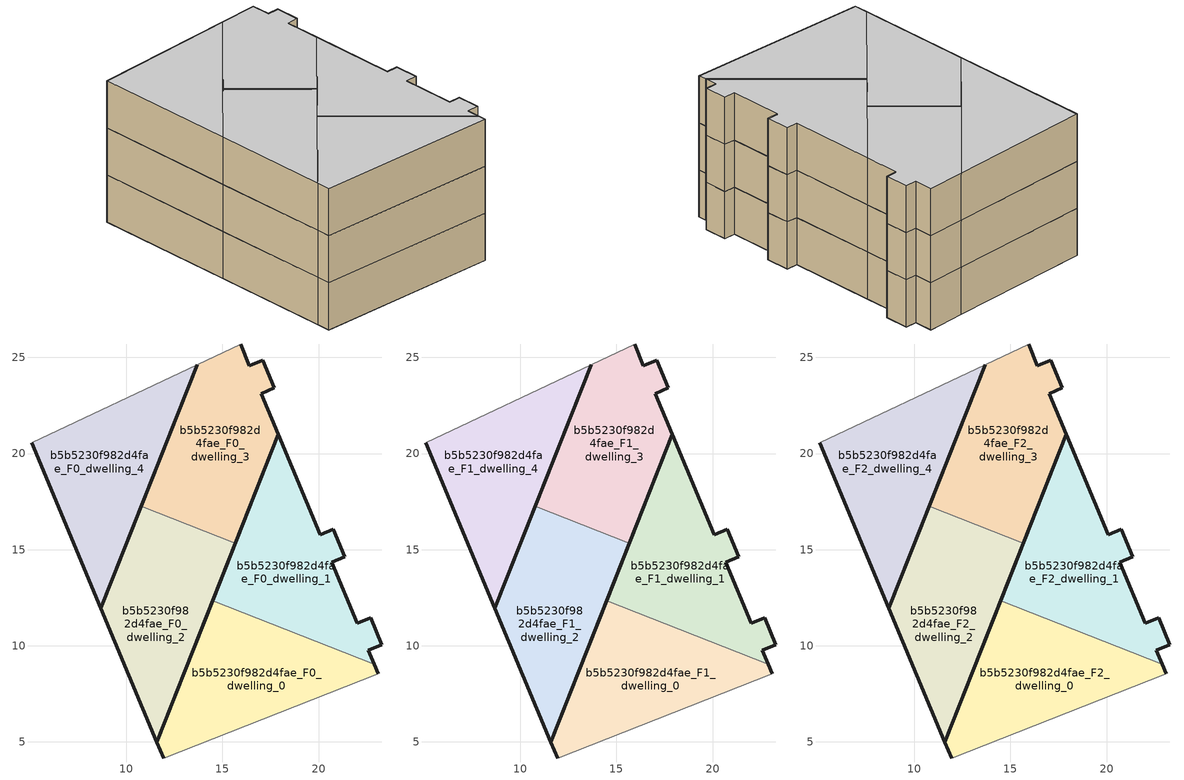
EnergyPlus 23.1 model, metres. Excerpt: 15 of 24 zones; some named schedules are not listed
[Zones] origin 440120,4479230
b5b5230f982d4fae_F0_dwelling_0
 floor ground (EU_floor_Construction): 23.11,8.54 22.9,9.03 14.49,12.34 11.59,4.99 11.94,4.16 z0
 wall outside (EU_wall_Construction): 22.9,9.03 23.11,8.54 / 11.94,4.16 11.59,4.99 14.49,12.34 z0:3
 wall to b5b5230f982d4fae_F0_dwelling_1 (EU_wall_Construction): 14.49,12.34 22.9,9.03 z0:3
 wall adiabatic (EU_wall_Construction): 23.11,8.54 11.94,4.16 z0:3
b5b5230f982d4fae_F0_dwelling_1
 floor ground (EU_floor_Construction): 22.9,9.03 22.59,9.77 23.29,10.07 22.7,11.45 22.02,11.16 20.68,14.35 21.37,14.64 20.77,16.06 20.09,15.78 17.91,21 14.49,12.34 z0
 wall outside (EU_wall_Construction): 14.49,12.34 17.91,21 20.09,15.78 20.77,16.06 21.37,14.64 20.68,14.35 22.02,11.16 22.7,11.45 23.29,10.07 22.59,9.77 22.9,9.03 z0:3
b5b5230f982d4fae_F0_dwelling_2
 floor ground (EU_floor_Construction): 11.59,4.99 15.67,15.34 10.78,17.27 8.68,11.95 z0
 wall outside (EU_wall_Construction): 15.67,15.34 11.59,4.99 8.68,11.95 10.78,17.27 z0:3
 wall to b5b5230f982d4fae_F0_dwelling_3 (EU_wall_Construction): 10.78,17.27 15.67,15.34 z0:3
b5b5230f982d4fae_F0_dwelling_3
 floor ground (EU_floor_Construction): 15.67,15.34 17.91,21 17.02,23.12 17.7,23.42 17.1,24.86 16.41,24.57 15.94,25.7 13.68,24.63 10.78,17.27 z0
 wall outside (EU_wall_Construction): 10.78,17.27 13.68,24.63 / 15.94,25.7 16.41,24.57 17.1,24.86 17.7,23.42 17.02,23.12 17.91,21 15.67,15.34 z0:3
 wall adiabatic (EU_wall_Construction): 13.68,24.63 15.94,25.7 z0:3
b5b5230f982d4fae_F0_dwelling_4
 floor ground (EU_floor_Construction): 8.68,11.95 13.68,24.63 5.08,20.56 z0
 wall outside (EU_wall_Construction): 13.68,24.63 8.68,11.95 5.08,20.56 z0:3
 wall adiabatic (EU_wall_Construction): 5.08,20.56 13.68,24.63 z0:3
b5b5230f982d4fae_F1_dwelling_0
 floor to b5b5230f982d4fae_F0_dwelling_0 (EU_floor_Construction): 23.11,8.54 22.9,9.03 14.49,12.34 11.59,4.99 11.94,4.16 z3
 wall outside (EU_wall_Construction): 22.9,9.03 23.11,8.54 / 11.94,4.16 11.59,4.99 14.49,12.34 z3:6
 wall to b5b5230f982d4fae_F1_dwelling_1 (EU_wall_Construction): 14.49,12.34 22.9,9.03 z3:6
 wall adiabatic (EU_wall_Construction): 23.11,8.54 11.94,4.16 z3:6
b5b5230f982d4fae_F1_dwelling_1
 floor to b5b5230f982d4fae_F0_dwelling_1 (EU_floor_Construction): 22.9,9.03 22.59,9.77 23.29,10.07 22.7,11.45 22.02,11.16 20.68,14.35 21.37,14.64 20.77,16.06 20.09,15.78 17.91,21 14.49,12.34 z3
 wall outside (EU_wall_Construction): 14.49,12.34 17.91,21 20.09,15.78 20.77,16.06 21.37,14.64 20.68,14.35 22.02,11.16 22.7,11.45 23.29,10.07 22.59,9.77 22.9,9.03 z3:6
b5b5230f982d4fae_F1_dwelling_2
 floor to b5b5230f982d4fae_F0_dwelling_2 (EU_floor_Construction): 11.59,4.99 15.67,15.34 10.78,17.27 8.68,11.95 z3
 wall outside (EU_wall_Construction): 15.67,15.34 11.59,4.99 8.68,11.95 10.78,17.27 z3:6
 wall to b5b5230f982d4fae_F1_dwelling_3 (EU_wall_Construction): 10.78,17.27 15.67,15.34 z3:6
b5b5230f982d4fae_F1_dwelling_3
 floor to b5b5230f982d4fae_F0_dwelling_3 (EU_floor_Construction): 15.67,15.34 17.91,21 17.02,23.12 17.7,23.42 17.1,24.86 16.41,24.57 15.94,25.7 13.68,24.63 10.78,17.27 z3
 wall outside (EU_wall_Construction): 10.78,17.27 13.68,24.63 / 15.94,25.7 16.41,24.57 17.1,24.86 17.7,23.42 17.02,23.12 17.91,21 15.67,15.34 z3:6
 wall adiabatic (EU_wall_Construction): 13.68,24.63 15.94,25.7 z3:6
b5b5230f982d4fae_F1_dwelling_4
 floor to b5b5230f982d4fae_F0_dwelling_4 (EU_floor_Construction): 8.68,11.95 13.68,24.63 5.08,20.56 z3
 wall outside (EU_wall_Construction): 13.68,24.63 8.68,11.95 5.08,20.56 z3:6
 wall adiabatic (EU_wall_Construction): 5.08,20.56 13.68,24.63 z3:6
b5b5230f982d4fae_F2_dwelling_0
 floor to b5b5230f982d4fae_F1_dwelling_0 (EU_floor_Construction): 23.11,8.54 22.9,9.03 14.49,12.34 11.59,4.99 11.94,4.16 z6
 wall outside (EU_wall_Construction): 22.9,9.03 23.11,8.54 / 11.94,4.16 11.59,4.99 14.49,12.34 z6:9
 wall to b5b5230f982d4fae_F2_dwelling_1 (EU_wall_Construction): 14.49,12.34 22.9,9.03 z6:9
 wall adiabatic (EU_wall_Construction): 23.11,8.54 11.94,4.16 z6:9
 ceiling to b5b5230f982d4fae_F3_dwelling_0 (EU_floor_Construction): 22.9,9.03 23.11,8.54 11.94,4.16 11.59,4.99 14.49,12.34 z9
b5b5230f982d4fae_F2_dwelling_1
 floor to b5b5230f982d4fae_F1_dwelling_1 (EU_floor_Construction): 22.9,9.03 22.59,9.77 23.29,10.07 22.7,11.45 22.02,11.16 20.68,14.35 21.37,14.64 20.77,16.06 20.09,15.78 17.91,21 14.49,12.34 z6
 wall outside (EU_wall_Construction): 14.49,12.34 17.91,21 20.09,15.78 20.77,16.06 21.37,14.64 20.68,14.35 22.02,11.16 22.7,11.45 23.29,10.07 22.59,9.77 22.9,9.03 z6:9
 ceiling to b5b5230f982d4fae_F3_dwelling_1 (EU_floor_Construction): 17.91,21 20.09,15.78 20.77,16.06 21.37,14.64 20.68,14.35 22.02,11.16 22.7,11.45 23.29,10.07 22.59,9.77 22.9,9.03 14.49,12.34 z9
b5b5230f982d4fae_F2_dwelling_2
 floor to b5b5230f982d4fae_F1_dwelling_2 (EU_floor_Construction): 11.59,4.99 15.67,15.34 10.78,17.27 8.68,11.95 z6
 wall outside (EU_wall_Construction): 15.67,15.34 11.59,4.99 8.68,11.95 10.78,17.27 z6:9
 wall to b5b5230f982d4fae_F2_dwelling_3 (EU_wall_Construction): 10.78,17.27 15.67,15.34 z6:9
 ceiling to b5b5230f982d4fae_F3_dwelling_2 (EU_floor_Construction): 15.67,15.34 11.59,4.99 8.68,11.95 10.78,17.27 z9
b5b5230f982d4fae_F2_dwelling_3
 floor to b5b5230f982d4fae_F1_dwelling_3 (EU_floor_Construction): 15.67,15.34 17.91,21 17.02,23.12 17.7,23.42 17.1,24.86 16.41,24.57 15.94,25.7 13.68,24.63 10.78,17.27 z6
 wall outside (EU_wall_Construction): 10.78,17.27 13.68,24.63 / 15.94,25.7 16.41,24.57 17.1,24.86 17.7,23.42 17.02,23.12 17.91,21 15.67,15.34 z6:9
 wall adiabatic (EU_wall_Construction): 13.68,24.63 15.94,25.7 z6:9
 ceiling to b5b5230f982d4fae_F3_dwelling_3 (EU_floor_Construction): 17.1,24.86 17.7,23.42 17.02,23.12 17.91,21 15.67,15.34 10.78,17.27 13.68,24.63 15.94,25.7 16.41,24.57 z9
b5b5230f982d4fae_F2_dwelling_4
 floor to b5b5230f982d4fae_F1_dwelling_4 (EU_floor_Construction): 8.68,11.95 13.68,24.63 5.08,20.56 z6
 wall outside (EU_wall_Construction): 13.68,24.63 8.68,11.95 5.08,20.56 z6:9
 wall adiabatic (EU_wall_Construction): 5.08,20.56 13.68,24.63 z6:9
 ceiling to b5b5230f982d4fae_F3_dwelling_4 (EU_floor_Construction): 13.68,24.63 8.68,11.95 5.08,20.56 z9
[Building]
EU S2 Campaign: North Axis=0; Terrain=City; Solar Distribution=FullExterior
[Site:Location]
Madrid: Latitude=40.5; Longitude=-3.5; Time Zone=1; Elevation=609
[SizingPeriod:WeatherFileDays]
AnnualSizingPeriod: Begin Month=1; Begin Day of Month=1; End Month=12; End Day of Month=31; Day of Week for Start Day=Monday; Use Weather File Daylight Saving Period=No; Use Weather File Rain and Snow Indicators=No
[MATERIAL]
EU_InternalMass_Material: Roughness=MediumRough; Thickness=0.1; Conductivity=1; Density=1800; Specific Heat=900; Thermal Absorptance=0.9; Solar Absorptance=0.7; Visible Absorptance=0.7
[MATERIAL:NOMASS] Roughness=MediumRough; Thermal Absorptance=0.9; Solar Absorptance=0.7; Visible Absorptance=0.7
Name | Thermal Resistance
EU_wall_NoMass | 2.16768
EU_floor_NoMass | 1.14339
[CONSTRUCTION]
EU_wall_Construction: EU_wall_NoMass
EU_floor_Construction: EU_floor_NoMass
EU_InternalMass_Construction: EU_InternalMass_Material
[ZONE] Type=1; Multiplier=1; Ceiling Height=autocalculate; Floor Area=autocalculate; Part of Total Floor Area=Yes
Name | Volume
b5b5230f982d4fae_F0_dwelling_0; b5b5230f982d4fae_F1_dwelling_0; b5b5230f982d4fae_F2_dwelling_0 | 133.004
b5b5230f982d4fae_F0_dwelling_1; b5b5230f982d4fae_F1_dwelling_1; b5b5230f982d4fae_F2_dwelling_1 | 133.006
b5b5230f982d4fae_F0_dwelling_2; b5b5230f982d4fae_F1_dwelling_2; b5b5230f982d4fae_F2_dwelling_2; b5b5230f982d4fae_F0_dwelling_4; b5b5230f982d4fae_F1_dwelling_4; b5b5230f982d4fae_F2_dwelling_4 | 133.014
b5b5230f982d4fae_F0_dwelling_3; b5b5230f982d4fae_F1_dwelling_3; b5b5230f982d4fae_F2_dwelling_3 | 133.013
[INTERNALMASS] Construction=EU_InternalMass_Construction
Name | Zone or ZoneList | Surface Area
b5b5230f982d4fae_F0_dwelling_0_EU_InternalMass | b5b5230f982d4fae_F0_dwelling_0 | 44.3333
b5b5230f982d4fae_F0_dwelling_1_EU_InternalMass | b5b5230f982d4fae_F0_dwelling_1 | 44.3362
b5b5230f982d4fae_F0_dwelling_2_EU_InternalMass | b5b5230f982d4fae_F0_dwelling_2 | 44.3395
b5b5230f982d4fae_F0_dwelling_3_EU_InternalMass | b5b5230f982d4fae_F0_dwelling_3 | 44.3376
b5b5230f982d4fae_F0_dwelling_4_EU_InternalMass | b5b5230f982d4fae_F0_dwelling_4 | 44.3379
b5b5230f982d4fae_F1_dwelling_0_EU_InternalMass | b5b5230f982d4fae_F1_dwelling_0 | 44.3333
b5b5230f982d4fae_F1_dwelling_1_EU_InternalMass | b5b5230f982d4fae_F1_dwelling_1 | 44.3362
b5b5230f982d4fae_F1_dwelling_2_EU_InternalMass | b5b5230f982d4fae_F1_dwelling_2 | 44.3395
b5b5230f982d4fae_F1_dwelling_3_EU_InternalMass | b5b5230f982d4fae_F1_dwelling_3 | 44.3376
b5b5230f982d4fae_F1_dwelling_4_EU_InternalMass | b5b5230f982d4fae_F1_dwelling_4 | 44.3379
b5b5230f982d4fae_F2_dwelling_0_EU_InternalMass | b5b5230f982d4fae_F2_dwelling_0 | 44.3333
b5b5230f982d4fae_F2_dwelling_1_EU_InternalMass | b5b5230f982d4fae_F2_dwelling_1 | 44.3362
b5b5230f982d4fae_F2_dwelling_2_EU_InternalMass | b5b5230f982d4fae_F2_dwelling_2 | 44.3395
b5b5230f982d4fae_F2_dwelling_3_EU_InternalMass | b5b5230f982d4fae_F2_dwelling_3 | 44.3376
b5b5230f982d4fae_F2_dwelling_4_EU_InternalMass | b5b5230f982d4fae_F2_dwelling_4 | 44.3379
[OTHEREQUIPMENT] Fuel Type=Electricity; Design Level Calculation Method=Watts/Area; Power per Zone Floor Area=1; Fraction Latent=0; Fraction Radiant=0; Fraction Lost=0; Carbon Dioxide Generation Rate=0; EndUse Subcategory=EU_Step8_InternalGains
Name | Zone or ZoneList or Space or SpaceList | Schedule
EU_Step8_InternalGain_b5b5230f982d4fae_F0_dwelling_0_f000 | b5b5230f982d4fae_F0_dwelling_0 | EU_Step8_GainSchedule_b5b5230f982d4fae_F0_dwelling_0_f000
EU_Step8_InternalGain_b5b5230f982d4fae_F0_dwelling_1_f000 | b5b5230f982d4fae_F0_dwelling_1 | EU_Step8_GainSchedule_b5b5230f982d4fae_F0_dwelling_1_f000
EU_Step8_InternalGain_b5b5230f982d4fae_F0_dwelling_2_f000 | b5b5230f982d4fae_F0_dwelling_2 | EU_Step8_GainSchedule_b5b5230f982d4fae_F0_dwelling_2_f000
EU_Step8_InternalGain_b5b5230f982d4fae_F0_dwelling_3_f000 | b5b5230f982d4fae_F0_dwelling_3 | EU_Step8_GainSchedule_b5b5230f982d4fae_F0_dwelling_3_f000
EU_Step8_InternalGain_b5b5230f982d4fae_F0_dwelling_4_f000 | b5b5230f982d4fae_F0_dwelling_4 | EU_Step8_GainSchedule_b5b5230f982d4fae_F0_dwelling_4_f000
EU_Step8_InternalGain_b5b5230f982d4fae_F1_dwelling_0_f000 | b5b5230f982d4fae_F1_dwelling_0 | EU_Step8_GainSchedule_b5b5230f982d4fae_F1_dwelling_0_f000
EU_Step8_InternalGain_b5b5230f982d4fae_F1_dwelling_1_f000 | b5b5230f982d4fae_F1_dwelling_1 | EU_Step8_GainSchedule_b5b5230f982d4fae_F1_dwelling_1_f000
EU_Step8_InternalGain_b5b5230f982d4fae_F1_dwelling_2_f000 | b5b5230f982d4fae_F1_dwelling_2 | EU_Step8_GainSchedule_b5b5230f982d4fae_F1_dwelling_2_f000
EU_Step8_InternalGain_b5b5230f982d4fae_F1_dwelling_3_f000 | b5b5230f982d4fae_F1_dwelling_3 | EU_Step8_GainSchedule_b5b5230f982d4fae_F1_dwelling_3_f000
EU_Step8_InternalGain_b5b5230f982d4fae_F1_dwelling_4_f000 | b5b5230f982d4fae_F1_dwelling_4 | EU_Step8_GainSchedule_b5b5230f982d4fae_F1_dwelling_4_f000
EU_Step8_InternalGain_b5b5230f982d4fae_F2_dwelling_0_f000 | b5b5230f982d4fae_F2_dwelling_0 | EU_Step8_GainSchedule_b5b5230f982d4fae_F2_dwelling_0_f000
EU_Step8_InternalGain_b5b5230f982d4fae_F2_dwelling_1_f000 | b5b5230f982d4fae_F2_dwelling_1 | EU_Step8_GainSchedule_b5b5230f982d4fae_F2_dwelling_1_f000
EU_Step8_InternalGain_b5b5230f982d4fae_F2_dwelling_2_f000 | b5b5230f982d4fae_F2_dwelling_2 | EU_Step8_GainSchedule_b5b5230f982d4fae_F2_dwelling_2_f000
EU_Step8_InternalGain_b5b5230f982d4fae_F2_dwelling_3_f000 | b5b5230f982d4fae_F2_dwelling_3 | EU_Step8_GainSchedule_b5b5230f982d4fae_F2_dwelling_3_f000
EU_Step8_InternalGain_b5b5230f982d4fae_F2_dwelling_4_f000 | b5b5230f982d4fae_F2_dwelling_4 | EU_Step8_GainSchedule_b5b5230f982d4fae_F2_dwelling_4_f000
[ZONEVENTILATION:DESIGNFLOWRATE] Schedule=EU_AlwaysOn; Design Flow Rate Calculation Method=AirChanges/Hour; Air Changes per Hour=0.480546; Ventilation Type=Natural; Fan Pressure Rise=0; Fan Total Efficiency=1; Constant Term Coefficient=1; Temperature Term Coefficient=0; Velocity Term Coefficient=0; Velocity Squared Term Coefficient=0; Minimum Indoor Temperature=-100; Maximum Indoor Temperature=100; Delta Temperature=-100; Minimum Outdoor Temperature=-100; Maximum Outdoor Temperature=100; Maximum Wind Speed=40
Name | Zone or ZoneList or Space or SpaceList
EU_ConstantAir_b5b5230f982d4fae_F0_dwelling_0 | b5b5230f982d4fae_F0_dwelling_0
EU_ConstantAir_b5b5230f982d4fae_F0_dwelling_1 | b5b5230f982d4fae_F0_dwelling_1
EU_ConstantAir_b5b5230f982d4fae_F0_dwelling_2 | b5b5230f982d4fae_F0_dwelling_2
EU_ConstantAir_b5b5230f982d4fae_F0_dwelling_3 | b5b5230f982d4fae_F0_dwelling_3
EU_ConstantAir_b5b5230f982d4fae_F0_dwelling_4 | b5b5230f982d4fae_F0_dwelling_4
EU_ConstantAir_b5b5230f982d4fae_F1_dwelling_0 | b5b5230f982d4fae_F1_dwelling_0
EU_ConstantAir_b5b5230f982d4fae_F1_dwelling_1 | b5b5230f982d4fae_F1_dwelling_1
EU_ConstantAir_b5b5230f982d4fae_F1_dwelling_2 | b5b5230f982d4fae_F1_dwelling_2
EU_ConstantAir_b5b5230f982d4fae_F1_dwelling_3 | b5b5230f982d4fae_F1_dwelling_3
EU_ConstantAir_b5b5230f982d4fae_F1_dwelling_4 | b5b5230f982d4fae_F1_dwelling_4
EU_ConstantAir_b5b5230f982d4fae_F2_dwelling_0 | b5b5230f982d4fae_F2_dwelling_0
EU_ConstantAir_b5b5230f982d4fae_F2_dwelling_1 | b5b5230f982d4fae_F2_dwelling_1
EU_ConstantAir_b5b5230f982d4fae_F2_dwelling_2 | b5b5230f982d4fae_F2_dwelling_2
EU_ConstantAir_b5b5230f982d4fae_F2_dwelling_3 | b5b5230f982d4fae_F2_dwelling_3
EU_ConstantAir_b5b5230f982d4fae_F2_dwelling_4 | b5b5230f982d4fae_F2_dwelling_4
[HVACTEMPLATE:THERMOSTAT] Constant Heating Setpoint=20; Constant Cooling Setpoint=50
EU_HeatOnly_b5b5230f982d4fae_F0_dwelling_0; EU_HeatOnly_b5b5230f982d4fae_F0_dwelling_1; EU_HeatOnly_b5b5230f982d4fae_F0_dwelling_2; EU_HeatOnly_b5b5230f982d4fae_F0_dwelling_3; EU_HeatOnly_b5b5230f982d4fae_F0_dwelling_4; EU_HeatOnly_b5b5230f982d4fae_F1_dwelling_0; EU_HeatOnly_b5b5230f982d4fae_F1_dwelling_1; EU_HeatOnly_b5b5230f982d4fae_F1_dwelling_2; EU_HeatOnly_b5b5230f982d4fae_F1_dwelling_3; EU_HeatOnly_b5b5230f982d4fae_F1_dwelling_4; EU_HeatOnly_b5b5230f982d4fae_F2_dwelling_0; EU_HeatOnly_b5b5230f982d4fae_F2_dwelling_1; EU_HeatOnly_b5b5230f982d4fae_F2_dwelling_2; EU_HeatOnly_b5b5230f982d4fae_F2_dwelling_3; EU_HeatOnly_b5b5230f982d4fae_F2_dwelling_4; EU_HeatOnly_b5b5230f982d4fae_F3_dwelling_0; EU_HeatOnly_b5b5230f982d4fae_F3_dwelling_1; EU_HeatOnly_b5b5230f982d4fae_F3_dwelling_2; EU_HeatOnly_b5b5230f982d4fae_F3_dwelling_3; EU_HeatOnly_b5b5230f982d4fae_F3_dwelling_4; EU_HeatOnly_b5b5230f982d4fae_F4_dwelling_0; EU_HeatOnly_b5b5230f982d4fae_F4_dwelling_1; EU_HeatOnly_b5b5230f982d4fae_F4_dwelling_2; EU_HeatOnly_b5b5230f982d4fae_F4_dwelling_3
[HVACTEMPLATE:ZONE:IDEALLOADSAIRSYSTEM] System Availability Schedule=EU_AlwaysOn; Maximum Heating Supply Air Temperature=50; Minimum Cooling Supply Air Temperature=13; Maximum Heating Supply Air Humidity Ratio=0.0156; Minimum Cooling Supply Air Humidity Ratio=0.0077; Heating Limit=NoLimit; Cooling Limit=NoLimit; Heating Availability Schedule=EU_AlwaysOn; Cooling Availability Schedule=EU_CoolingOff; Dehumidification Control Type=ConstantSensibleHeatRatio; Cooling Sensible Heat Ratio=0.7; Dehumidification Setpoint=60; Humidification Control Type=None; Humidification Setpoint=30; Outdoor Air Method=None; Outdoor Air Flow Rate per Person=0.00944; Outdoor Air Flow Rate per Zone Floor Area=0; Outdoor Air Flow Rate per Zone=0; Demand Controlled Ventilation Type=None; Outdoor Air Economizer Type=NoEconomizer; Heat Recovery Type=None; Sensible Heat Recovery Effectiveness=0.7; Latent Heat Recovery Effectiveness=0.65
Name | Template Thermostat
b5b5230f982d4fae_F0_dwelling_0 | EU_HeatOnly_b5b5230f982d4fae_F0_dwelling_0
b5b5230f982d4fae_F0_dwelling_1 | EU_HeatOnly_b5b5230f982d4fae_F0_dwelling_1
b5b5230f982d4fae_F0_dwelling_2 | EU_HeatOnly_b5b5230f982d4fae_F0_dwelling_2
b5b5230f982d4fae_F0_dwelling_3 | EU_HeatOnly_b5b5230f982d4fae_F0_dwelling_3
b5b5230f982d4fae_F0_dwelling_4 | EU_HeatOnly_b5b5230f982d4fae_F0_dwelling_4
b5b5230f982d4fae_F1_dwelling_0 | EU_HeatOnly_b5b5230f982d4fae_F1_dwelling_0
b5b5230f982d4fae_F1_dwelling_1 | EU_HeatOnly_b5b5230f982d4fae_F1_dwelling_1
b5b5230f982d4fae_F1_dwelling_2 | EU_HeatOnly_b5b5230f982d4fae_F1_dwelling_2
b5b5230f982d4fae_F1_dwelling_3 | EU_HeatOnly_b5b5230f982d4fae_F1_dwelling_3
b5b5230f982d4fae_F1_dwelling_4 | EU_HeatOnly_b5b5230f982d4fae_F1_dwelling_4
b5b5230f982d4fae_F2_dwelling_0 | EU_HeatOnly_b5b5230f982d4fae_F2_dwelling_0
b5b5230f982d4fae_F2_dwelling_1 | EU_HeatOnly_b5b5230f982d4fae_F2_dwelling_1
b5b5230f982d4fae_F2_dwelling_2 | EU_HeatOnly_b5b5230f982d4fae_F2_dwelling_2
b5b5230f982d4fae_F2_dwelling_3 | EU_HeatOnly_b5b5230f982d4fae_F2_dwelling_3
b5b5230f982d4fae_F2_dwelling_4 | EU_HeatOnly_b5b5230f982d4fae_F2_dwelling_4
[SIZING:ZONE] Zone Cooling Design Supply Air Temperature Input Method=SupplyAirTemperature; Zone Cooling Design Supply Air Temperature=13; Zone Heating Design Supply Air Temperature Input Method=SupplyAirTemperature; Zone Heating Design Supply Air Temperature=50; Zone Cooling Design Supply Air Humidity Ratio=0.008; Zone Heating Design Supply Air Humidity Ratio=0.008; Cooling Design Air Flow Method=DesignDay; Cooling Design Air Flow Rate=0; Cooling Minimum Air Flow per Zone Floor Area=0.000762; Cooling Minimum Air Flow=0; Cooling Minimum Air Flow Fraction=0.2; Heating Design Air Flow Method=DesignDay; Heating Design Air Flow Rate=0; Heating Maximum Air Flow per Zone Floor Area=0.002032; Heating Maximum Air Flow=0.141576; Heating Maximum Air Flow Fraction=0.3; Account for Dedicated Outdoor Air System=No; Dedicated Outdoor Air System Control Strategy=NeutralSupplyAir; Dedicated Outdoor Air Low Setpoint Temperature for Design=autosize; Dedicated Outdoor Air High Setpoint Temperature for Design=autosize; Zone Load Sizing Method=Sensible Load Only No Latent Load; Zone Latent Cooling Design Supply Air Humidity Ratio Input Method=HumidityRatioDifference; Zone Cooling Design Supply Air Humidity Ratio Difference=0.005; Zone Latent Heating Design Supply Air Humidity Ratio Input Method=HumidityRatioDifference; Zone Humidification Design Supply Air Humidity Ratio Difference=0.005
b5b5230f982d4fae_F0_dwelling_0; b5b5230f982d4fae_F0_dwelling_1; b5b5230f982d4fae_F0_dwelling_2; b5b5230f982d4fae_F0_dwelling_3; b5b5230f982d4fae_F0_dwelling_4; b5b5230f982d4fae_F1_dwelling_0; b5b5230f982d4fae_F1_dwelling_1; b5b5230f982d4fae_F1_dwelling_2; b5b5230f982d4fae_F1_dwelling_3; b5b5230f982d4fae_F1_dwelling_4; b5b5230f982d4fae_F2_dwelling_0; b5b5230f982d4fae_F2_dwelling_1; b5b5230f982d4fae_F2_dwelling_2; b5b5230f982d4fae_F2_dwelling_3; b5b5230f982d4fae_F2_dwelling_4
